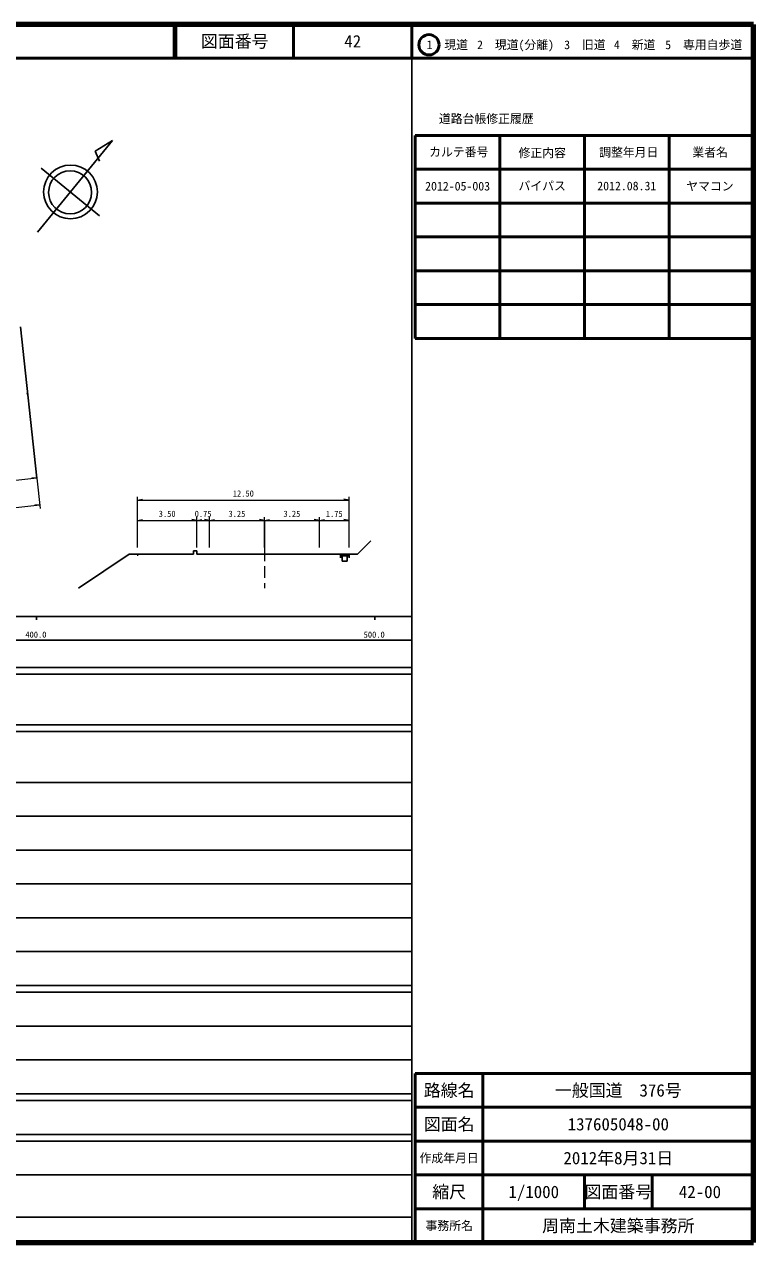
# Model space of a CAD drawing. Units: millimetres, scale not verified, with parts at other scales. Extents: x 40000 to 680000, y 20000 to 380000.
# Drawn here: x 464434 to 680000, y 20000 to 380000 of the extents above; entities that cross this region are included whole.
import ezdxf
from ezdxf.enums import TextEntityAlignment as Align

# ---------------------------------------------------------------- set-up
doc = ezdxf.new("R2010")
doc.units = ezdxf.units.MM
doc.header["$LTSCALE"] = 1000
doc.linetypes.add('CHAIN', pattern=[18.5, 12, -1.5, 3.5, -1.5])
for name, color, linetype, lineweight in [('M-BGD', 7, 'Continuous', 25), ('M-BMK', 2, 'CHAIN', 13), ('M-BMK-OTRS', 5, 'Continuous', 25), ('M-BMK-SRVR', 3, 'Continuous', 25), ('M-STR-HTXT', 7, 'Continuous', 13), ('M-TTL', 2, 'Continuous', 140), ('M-TTL-BAND', 7, 'Continuous', 25), ('M-TTL-FRAM', 2, 'Continuous', 50), ('M-TTL-LINE', 7, 'Continuous', 50)]:
    doc.layers.add(name, color=color, linetype=linetype, lineweight=lineweight)
doc.layers.add('M-TTL-TXT', color=7, linetype='Continuous')
doc.styles.add('ＭＳ ゴシック', font='')
doc.styles.get('ＭＳ ゴシック').set_extended_font_data('MS Gothic')

msp = doc.modelspace()

# ---------------------------------------------------------------- linework, layer by layer
at = {"layer": 'M-BGD'}
for p, q in [((465389, 271230), (465248, 270717)), ((562894, 223408), (566894, 227408)), ((495394, 223408), (480394, 213408)), ((495394, 223408), (514394, 223408)), ((514394, 224408), (514394, 223408)), ((514394, 224408), (515394, 224408)), ((515394, 224408), (515394, 223408)), ((515394, 223408), (562894, 223408)), ((557894, 223408), (557894, 222408)), ((558144, 223408), (558144, 222908)), ((560144, 223408), (560144, 222908)), ((560394, 223408), (560394, 222408)), ((558144, 222908), (560144, 222908)), ((558394, 222908), (558394, 221408)), ((558394, 221408), (559894, 221408)), ((559894, 222908), (559894, 221408))]:
    msp.add_line(p, q, dxfattribs=at)
at = {"layer": 'M-BMK'}
msp.add_line((535394, 233408), (535394, 213408), dxfattribs=at)
at = {"layer": 'M-BMK-OTRS'}
msp.add_line((463274, 290626), (468151, 245892), dxfattribs=at)
at = {"layer": 'M-BMK-SRVR'}
for p, q in [((468315, 318617), (490475, 345709)), ((490475, 345709), (485390, 342514)), ((485390, 342514), (486687, 339611)), ((469431, 337555), (486656, 323466))]:
    msp.add_line(p, q, dxfattribs=at)
for centre, radius in [((478078, 330482), 7948), ((477965, 330359), 6358)]:
    msp.add_circle(centre, radius, dxfattribs=at)
at = {"layer": 'M-STR-HTXT'}
for p, q in [((468151, 245892), (447882, 243682)), ((468151, 245892), (466633, 245978)), ((468151, 245892), (469127, 236945)), ((469019, 237939), (328791, 222651)), ((469019, 237939), (467512, 237997)), ((497894, 225408), (497894, 240408)), ((497894, 239408), (499394, 239658)), ((497894, 239408), (560394, 239408)), ((560394, 239408), (558894, 239658)), ((560394, 225408), (560394, 240408)), ((515394, 225408), (515394, 234408)), ((519144, 225408), (519144, 234408)), ((535394, 225408), (535394, 234408)), ((551644, 225408), (551644, 234408)), ((497894, 233408), (499394, 233658)), ((497894, 233408), (515394, 233408)), ((515394, 233408), (513894, 233658)), ((515394, 233408), (516894, 233658)), ((515394, 233408), (519144, 233408)), ((519144, 233408), (517644, 233658)), ((519144, 233408), (520644, 233658)), ((519144, 233408), (535394, 233408)), ((535394, 233408), (533894, 233658)), ((535394, 233408), (536894, 233658)), ((535394, 233408), (551644, 233408)), ((551644, 233408), (550144, 233658)), ((551644, 233408), (553144, 233658)), ((551644, 233408), (560394, 233408)), ((560394, 233408), (558894, 233658)), ((497894, 223408), (497894, 222908))]:
    msp.add_line(p, q, dxfattribs=at)
at = {"layer": 'M-TTL'}
for p, q in [((680000, 380000), (40000, 380000)), ((680000, 20000), (680000, 380000)), ((40000, 20000), (680000, 20000))]:
    msp.add_line(p, q, dxfattribs=at)
at = {"layer": 'M-TTL-BAND'}
for p, q in [((579000, 20000), (579000, 370000)), ((40000, 205000), (579000, 205000)), ((468000, 205000), (468000, 204000)), ((568000, 205000), (568000, 204000)), ((68000, 198000), (579000, 198000)), ((40000, 190000), (579000, 190000)), ((40000, 188000), (579000, 188000)), ((40000, 173000), (579000, 173000)), ((40000, 171000), (579000, 171000)), ((40000, 156000), (579000, 156000)), ((46000, 146000), (579000, 146000)), ((52000, 136000), (579000, 136000)), ((46000, 126000), (579000, 126000)), ((52000, 116000), (579000, 116000)), ((46000, 106000), (579000, 106000)), ((40000, 96000), (579000, 96000)), ((40000, 94000), (579000, 94000)), ((49000, 84000), (579000, 84000)), ((40000, 74000), (579000, 74000)), ((40000, 64000), (579000, 64000)), ((40000, 62000), (579000, 62000)), ((40000, 52000), (579000, 52000)), ((40000, 50000), (579000, 50000)), ((40000, 40000), (579000, 40000)), ((68000, 27500), (579000, 27500))]:
    msp.add_line(p, q, dxfattribs=at)
at = {"layer": 'M-TTL-FRAM'}
for p, q in [((580000, 347197), (580000, 287197)), ((580000, 347197), (680000, 347197)), ((580000, 287197), (680000, 287197)), ((680000, 70000), (580000, 70000)), ((580000, 70000), (580000, 20000))]:
    msp.add_line(p, q, dxfattribs=at)
at = {"layer": 'M-TTL-LINE'}
for p, q in [((508747, 380000), (508747, 370000)), ((509247, 380000), (509247, 370000)), ((543997, 380000), (543997, 370000)), ((579000, 380000), (579000, 370000)), ((40000, 370000), (680000, 370000)), ((605000, 347197), (605000, 287197)), ((630000, 347197), (630000, 287197)), ((655000, 347197), (655000, 287197)), ((580000, 337197), (680000, 337197)), ((580000, 327197), (680000, 327197)), ((580000, 317197), (680000, 317197)), ((580000, 307197), (680000, 307197)), ((580000, 297197), (680000, 297197)), ((600000, 70000), (600000, 20000)), ((680000, 60000), (580000, 60000)), ((680000, 50000), (580000, 50000)), ((680000, 40000), (580000, 40000)), ((630000, 40000), (630000, 30000)), ((650000, 40000), (650000, 30000)), ((680000, 30000), (580000, 30000))]:
    msp.add_line(p, q, dxfattribs=at)
msp.add_circle((584031, 373958), 3000, dxfattribs=at)

# ---------------------------------------------------------------- texts
at = {"layer": 'M-STR-HTXT', "style": 'ＭＳ ゴシック'}
for s, p in [('12.50', (529158, 239908)), ('3.50', (506644, 233908)), ('0.75', (517269, 233908)), ('3.25', (527269, 233908)), ('3.25', (543519, 233908)), ('1.75', (556038, 233908))]:
    msp.add_text(s, height=1833, dxfattribs=at).set_placement(p, align=Align.BOTTOM_CENTER)
at = {"layer": 'M-TTL-BAND', "style": 'ＭＳ ゴシック'}
for s, p in [('400.0', (467844, 198195)), ('500.0', (567844, 198195))]:
    msp.add_text(s, height=1833, dxfattribs=at).set_placement(p, align=Align.BOTTOM_CENTER)
at = {"layer": 'M-TTL-TXT', "style": 'ＭＳ ゴシック'}
for s, height, p in [('図面番号', 3666, (526622, 375000)), ('42', 3666, (561497, 375000)), ('1\u3000現道', 2566, (589448, 373958)), ('2\u3000現道(分離)', 2566, (609619, 373958)), ('3\u3000旧道', 2566, (630121, 373958)), ('4\u3000新道', 2566, (644824, 373958)), ('5\u3000専用自歩道', 2566, (665228, 373958)), ('道路台帳修正履歴', 2566, (600968, 352113)), ('カルテ番号', 2566, (592839, 342277)), ('修正内容', 2566, (617509, 342023)), ('調整年月日', 2566, (643089, 342197)), ('業者名', 2566, (667134, 342197)), ('2012-05-003', 2566, (592500, 332189)), ('バイパス', 2566, (617500, 332245)), ('2012.08.31', 2566, (642500, 332245)), ('ヤマコン', 2566, (667077, 332189)), ('路線名', 3666, (590000, 65000)), ('路線名', 3666, (590000, 65000)), ('一般国道\u3000376号', 3666, (640000, 65000)), ('図面名', 3666, (590000, 55000)), ('図面名', 3666, (590000, 55000)), ('137605048-00', 3666, (640000, 55000)), ('2012年8月31日', 3666, (640000, 45000)), ('作成年月日', 2566, (590000, 45000)), ('作成年月日', 2566, (590000, 45000)), ('縮尺', 3666, (590000, 35000)), ('縮尺', 3666, (590000, 35000)), ('1/1000', 3666, (615000, 35000)), ('図面番号', 3666, (640000, 35000)), ('図面番号', 3666, (640000, 35000)), ('42-00', 3666, (664125, 35000)), ('事務所名', 2566, (590000, 25000)), ('事務所名', 2566, (590000, 25000)), ('周南土木建築事務所', 3666, (640000, 25000))]:
    msp.add_text(s, height=height, dxfattribs=at).set_placement(p, align=Align.MIDDLE_CENTER)

doc.saveas('drawing.dxf')
